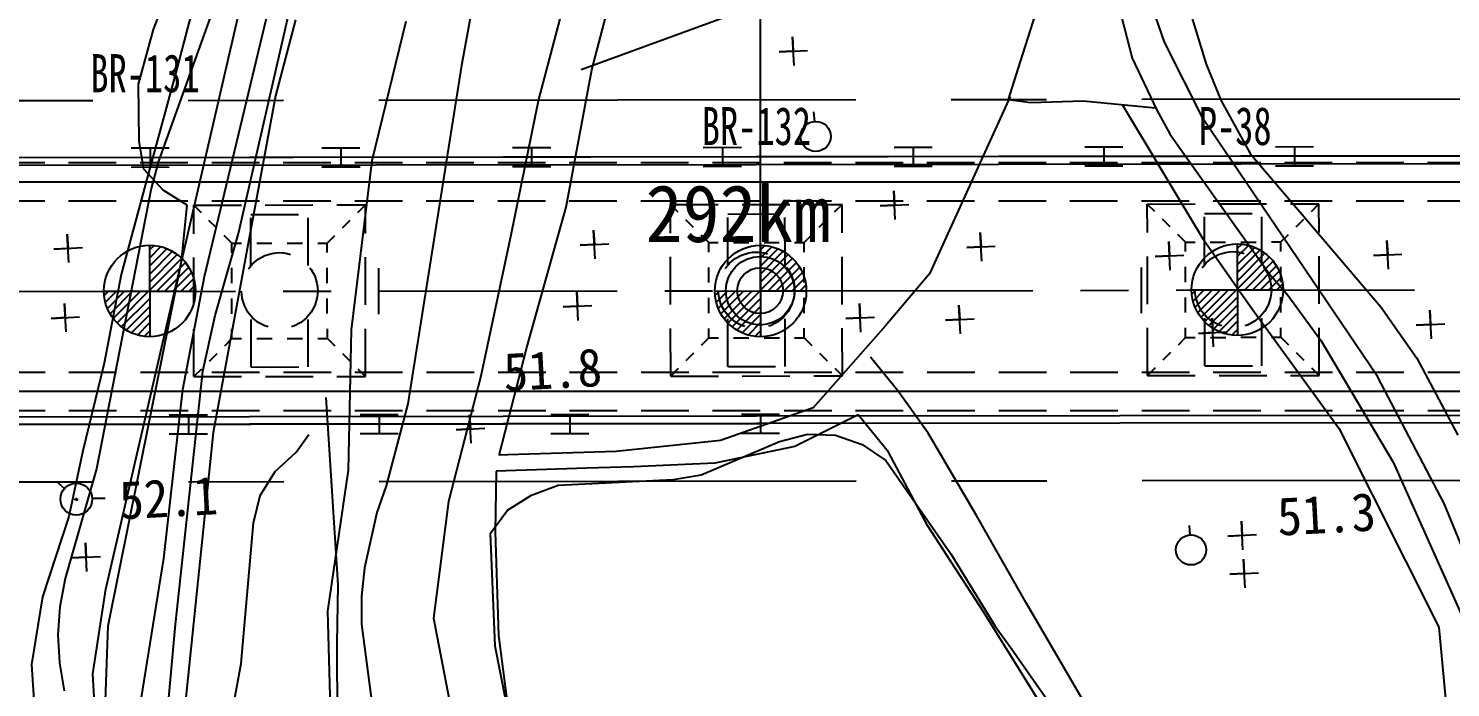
# Model space of a CAD drawing. Header units: millimetres. Extents: x 7782 to 8578, y 1103 to 1810.
# Drawn here: x 7928.4 to 8003, y 1462.7 to 1497.3 of the extents above; entities that cross this region are included whole.
import ezdxf
from ezdxf.xclip import XClip

# ---------------------------------------------------------------- set-up
doc = ezdxf.new("R2010")
doc.units = ezdxf.units.MM
doc.header["$LTSCALE"] = 10
doc.header["$MEASUREMENT"] = 0
doc.header["$XCLIPFRAME"] = 2
for name, pattern in [('CENTER', [2, 1.25, -0.25, 0.25, -0.25]), ('CENTERX2', [4, 2.5, -0.5, 0.5, -0.5]), ('DASHED2', [0.375, 0.25, -0.125]), ('HIDDEN', [0.375, 0.25, -0.125])]:
    doc.linetypes.add(name, pattern=pattern)
doc.layers.add('TZ-BASE', color=253, linetype='Continuous')
doc.layers.add('TZ-CABL', color=4, linetype='Continuous')
doc.styles.add('GUL', font='GulimChe.ttf')
doc.linetypes.add('ZIGZAG', pattern='A,0.0001,-0.2,[131,ltypeshp.shx,S=0.2,R=0,X=-0.2,Y=0],-0.4,[131,ltypeshp.shx,S=0.2,R=180,X=0.2,Y=0],-0.2', length=0.8001)

# ---------------------------------------------------------------- blocks, each defined once
blk = doc.blocks.new('JD-FHF5FSSG3AFD3')
at = {"layer": 'TZ-BASE'}
for p, q in [((73.64, 21.397, -16.112), (68.463, 6.905, -16.112)), ((65.698, -15.557, -20.112), (73.971, 20.279, -20.112)), ((90.521, 18.258, -19.316), (88.376, 10.143, -19.316)), ((91.172, 11.704, -20.297), (92.965, 18.532, -20.297)), ((70.831, 17.186, -20.101), (69.345, 11.497, -20.101)), ((118.336, 16.843, -19.112), (119.512, 12.317, -19.112)), ((72.656, 3.114, -22.112), (75.589, 15.934, -22.112)), ((68.192, 13.815, -20.112), (68.736, 15.206, -20.112)), ((70.864, 0.85, -21.112), (74.327, 15.286, -21.112)), ((100.004, 15.131), (90.61, 11.7)), ((100.021, 0.131), (100.017, 15.136)), ((114.7, 15.499, -19.782), (113.629, 12.129, -19.782)), ((75.641, 14.316, -22.112), (74.583, 10.339, -22.112)), ((81.425, 14.238, -22.112), (79.649, 6.92, -22.112)), ((84.889, 14.889, -21.112), (84.346, 11.927, -21.112)), ((121.202, 13.156, -20.112), (120.715, 14.564, -20.112)), ((122.5, 14.901, -20.112), (123.383, 12.002, -20.112)), ((67.401, 10.943, -20.112), (68.192, 13.815, -20.112)), ((101.779, 11.931, -20.791), (101.699, 13.429, -20.791)), ((101.699, 13.429, -20.791), (101.739, 12.68, -20.791)), ((100.99, 12.64, -20.791), (102.488, 12.72, -20.791)), ((101.739, 12.68, -20.791), (100.99, 12.64, -20.791)), ((123.245, 9.1, -20.112), (121.202, 13.156, -20.112)), ((113.629, 12.129, -19.782), (113.006, 10.146, -19.782)), ((119.512, 12.317, -19.112), (120.776, 9.61, -19.112)), ((123.383, 12.002, -20.112), (124.155, 10.104, -20.112)), ((69.345, 11.497, -20.101), (67.898, 6.151, -20.101)), ((84.346, 11.927, -21.112), (81.528, -5.825, -21.112)), ((89.833, 4.499, -20.297), (91.172, 11.704, -20.297)), ((67.447, 7.952, -20.112), (67.401, 10.943, -20.112)), ((74.583, 10.339, -22.112), (71.322, -7.33, -22.112)), ((88.376, 10.143, -19.316), (86.936, 3.031, -19.316)), ((113.103, 10.308, -20.297), (108.884, 0.987, -20.297)), ((113.006, 10.146, -19.782), (114.189, 9.988, -19.782)), ((114.189, 9.988, -19.782), (116.933, 10.076, -19.782)), ((116.933, 10.076, -19.782), (120.723, 9.707, -19.782)), ((118.987, 9.876, -20.273), (123.199, 2.868, -20.273)), ((124.155, 10.104, -20.112), (125.689, 7.312, -20.112)), ((102.871, 8.972, -21.008), (102.821, 9.49, -21.008)), ((120.776, 9.61, -19.112), (121.504, 8.309, -19.112)), ((132.362, -4.395, -20.112), (123.245, 9.1, -20.112)), ((121.504, 8.309, -19.112), (126.693, 1.017, -19.112)), ((67.018, 7.599), (69.018, 7.603)), ((67.691, 6.488, -20.112), (67.447, 7.952, -20.112)), ((68.018, 7.601), (68.02, 6.601)), ((77.018, 7.61), (79.018, 7.614)), ((78.018, 7.612), (78.02, 6.612)), ((87.018, 7.621), (89.018, 7.625)), ((88.018, 7.623), (88.02, 6.623)), ((97.018, 7.632), (99.018, 7.636)), ((98.018, 7.634), (98.02, 6.634)), ((699.992, 7.815), (99.798, 7.135)), ((107.018, 7.644), (109.018, 7.648)), ((108.018, 7.646), (108.02, 6.646)), ((117.018, 7.655), (119.018, 7.659)), ((118.018, 7.657), (118.02, 6.657)), ((127.018, 7.666), (129.018, 7.67)), ((128.018, 7.668), (128.02, 6.668)), ((99.798, 7.135), (-0.008, 7.021)), ((99.798, 6.72), (-0.007, 6.607)), ((68.463, 6.905, -16.112), (68.066, 5.47, -16.112)), ((79.649, 6.92, -22.112), (78.558, -1.947, -22.112)), ((699.992, 7.401), (99.798, 6.72)), ((125.689, 7.312, -20.112), (132.543, -0.74, -20.112)), ((67.898, 6.151, -20.101), (66.494, 0.955, -20.101)), ((67.02, 6.599), (69.02, 6.603)), ((68.707, 5.392, -20.112), (67.691, 6.488, -20.112)), ((77.02, 6.61), (79.02, 6.614)), ((87.02, 6.621), (89.02, 6.625)), ((97.02, 6.632), (99.02, 6.636)), ((107.02, 6.644), (109.02, 6.648)), ((117.02, 6.655), (119.02, 6.659)), ((127.02, 6.666), (129.02, 6.67)), ((68.066, 5.47, -16.112), (65.202, -9.243, -16.112)), ((69.959, 4.598, -20.112), (68.707, 5.392, -20.112)), ((107.082, 3.847, -20.791), (107.002, 5.345, -20.791)), ((107.002, 5.345, -20.791), (107.042, 4.596, -20.791)), ((69.661, 1.645, -20.112), (69.959, 4.598, -20.112)), ((87.763, -2.878, -20.297), (89.833, 4.499, -20.297)), ((106.293, 4.556, -20.791), (107.791, 4.636, -20.791)), ((107.042, 4.596, -20.791), (106.293, 4.556, -20.791)), ((63.754, 1.582, -19.982), (63.674, 3.08, -19.982)), ((63.674, 3.08, -19.982), (63.714, 2.331, -19.982)), ((71.42, -1.194, -22.112), (72.656, 3.114, -22.112)), ((86.936, 3.031, -19.316), (85.358, -4.378, -19.316)), ((91.349, 1.784, -20.791), (91.269, 3.282, -20.791)), ((91.269, 3.282, -20.791), (91.309, 2.533, -20.791)), ((111.62, 1.663, -20.791), (111.54, 3.161, -20.791)), ((111.54, 3.161, -20.791), (111.58, 2.412, -20.791)), ((62.965, 2.291, -19.982), (64.463, 2.371, -19.982)), ((63.714, 2.331, -19.982), (62.965, 2.291, -19.982)), ((67.991, 2.496), (67.996, -2.304)), ((67.991, 2.255), (68.221, 2.485)), ((67.992, 1.831), (68.582, 2.423)), ((67.992, 1.407), (68.902, 2.318)), ((90.56, 2.493, -20.791), (92.058, 2.573, -20.791)), ((91.309, 2.533, -20.791), (90.56, 2.493, -20.791)), ((100.018, 2.493), (100.023, -2.307)), ((100.018, 2.252), (100.248, 2.482)), ((100.019, 1.828), (100.609, 2.42)), ((100.019, 1.404), (100.928, 2.315)), ((110.831, 2.372, -20.791), (112.329, 2.452, -20.791)), ((111.58, 2.412, -20.791), (110.831, 2.372, -20.791)), ((121.505, 1.192, -20.791), (121.425, 2.69, -20.791)), ((121.425, 2.69, -20.791), (121.465, 1.941, -20.791)), ((123.199, 2.868, -20.273), (125.771, -0.827, -20.273)), ((125.018, 2.564), (125.023, -2.236)), ((125.018, 2.323), (125.248, 2.553)), ((125.018, 1.898), (125.609, 2.49)), ((125.019, 1.474), (125.928, 2.385)), ((125.019, 1.05), (126.213, 2.246)), ((132.943, 1.242, -20.603), (132.863, 2.74, -20.603)), ((132.863, 2.74, -20.603), (132.903, 1.991, -20.603)), ((65.808, -17.467, -20.112), (69.661, 1.645, -20.112)), ((67.993, 0.982), (69.187, 2.179)), ((67.993, 0.558), (69.442, 2.01)), ((67.994, 0.134), (69.67, 1.814)), ((68.38, 0.097), (69.871, 1.591)), ((100.02, 0.979), (101.213, 2.176)), ((100.02, 0.555), (101.469, 2.007)), ((100.021, 0.131), (101.697, 1.811)), ((100.407, 0.094), (101.898, 1.588)), ((120.716, 1.901, -20.791), (122.214, 1.981, -20.791)), ((121.465, 1.941, -20.791), (120.716, 1.901, -20.791)), ((125.02, 0.626), (126.468, 2.077)), ((125.02, 0.201), (126.697, 1.881)), ((125.407, 0.164), (126.898, 1.658)), ((132.154, 1.951, -20.603), (133.652, 2.031, -20.603)), ((132.903, 1.991, -20.603), (132.154, 1.951, -20.603)), ((66.494, 0.955, -20.101), (65.612, -3.686, -20.101)), ((68.805, 0.097), (70.046, 1.341)), ((69.229, 0.097), (70.191, 1.062)), ((69.653, 0.098), (70.303, 0.749)), ((69.729, -5.075, -21.112), (70.864, 0.85, -21.112)), ((80.001, -1.112), (79.999, 1.288)), ((100.831, 0.094), (102.073, 1.338)), ((101.256, 0.095), (102.218, 1.059)), ((101.68, 0.095), (102.33, 0.746)), ((108.884, 0.987, -20.297), (106.567, -1.736, -20.297)), ((120.001, -1.069), (119.999, 1.331)), ((125.831, 0.164), (127.072, 1.408)), ((126.255, 0.165), (127.217, 1.129)), ((126.68, 0.165), (127.33, 0.817)), ((126.693, 1.017, -19.112), (127.662, -0.129, -19.112)), ((65.594, 0.094), (70.394, 0.099)), ((65.605, -0.136), (65.835, 0.094)), ((65.668, -0.498), (66.259, 0.094)), ((65.774, -0.816), (66.683, 0.095)), ((65.914, -1.101), (67.108, 0.095)), ((66.083, -1.356), (67.532, 0.096)), ((66.28, -1.584), (67.956, 0.096)), ((70.077, 0.098), (70.375, 0.397)), ((90.464, -1.453, -20.791), (90.384, 0.045, -20.791)), ((90.384, 0.045, -20.791), (90.424, -0.704, -20.791)), ((97.621, 0.091), (102.421, 0.096)), ((97.632, -0.139), (97.862, 0.091)), ((97.695, -0.501), (98.286, 0.091)), ((97.801, -0.819), (98.71, 0.092)), ((97.941, -1.104), (99.134, 0.092)), ((98.11, -1.359), (99.559, 0.093)), ((98.307, -1.587), (99.983, 0.093)), ((102.104, 0.095), (102.402, 0.394)), ((122.62, 0.161), (127.42, 0.166)), ((122.632, -0.069), (122.861, 0.161)), ((122.695, -0.43), (123.286, 0.162)), ((122.801, -0.749), (123.71, 0.162)), ((122.94, -1.034), (124.134, 0.163)), ((123.11, -1.289), (124.558, 0.163)), ((123.306, -1.516), (124.983, 0.163)), ((127.104, 0.166), (127.401, 0.464)), ((63.61, -2.051, -19.982), (63.53, -0.553, -19.982)), ((63.53, -0.553, -19.982), (63.57, -1.302, -19.982)), ((66.503, -1.785), (67.994, -0.29)), ((66.753, -1.959), (67.995, -0.715)), ((89.675, -0.744, -20.791), (91.173, -0.664, -20.791)), ((90.424, -0.704, -20.791), (89.675, -0.744, -20.791)), ((98.53, -1.788), (100.021, -0.293)), ((98.78, -1.961), (100.021, -0.718)), ((105.287, -2.065, -20.791), (105.207, -0.568, -20.791)), ((105.207, -0.568, -20.791), (105.247, -1.316, -20.791)), ((110.504, -2.15, -20.791), (110.424, -0.652, -20.791)), ((110.424, -0.652, -20.791), (110.464, -1.401, -20.791)), ((123.53, -1.717), (125.021, -0.223)), ((123.78, -1.891), (125.021, -0.647)), ((127.662, -0.129, -19.112), (129.407, -2.526, -19.112)), ((132.543, -0.74, -20.112), (134.427, -3.428, -20.112)), ((62.821, -1.342, -19.982), (64.319, -1.262, -19.982)), ((63.57, -1.302, -19.982), (62.821, -1.342, -19.982)), ((67.033, -2.103), (67.995, -1.139)), ((70.777, -4.109, -22.112), (71.42, -1.194, -22.112)), ((99.06, -2.106), (100.022, -1.142)), ((104.498, -1.356, -20.791), (105.996, -1.277, -20.791)), ((105.247, -1.316, -20.791), (104.498, -1.356, -20.791)), ((109.715, -1.441, -20.791), (111.213, -1.361, -20.791)), ((110.464, -1.401, -20.791), (109.715, -1.441, -20.791)), ((123.772, -2.836, -20.791), (123.692, -1.338, -20.791)), ((123.692, -1.338, -20.791), (123.732, -2.087, -20.791)), ((124.06, -2.036), (125.022, -1.072)), ((125.771, -0.827, -20.273), (130.338, -7.108, -20.273)), ((135.193, -2.41, -20.603), (135.113, -0.913, -20.603)), ((135.113, -0.913, -20.603), (135.153, -1.661, -20.603)), ((67.346, -2.215), (67.996, -1.563)), ((67.699, -2.286), (67.996, -1.987)), ((78.558, -1.947, -22.112), (78.402, -9.311, -22.112)), ((99.372, -2.218), (100.022, -1.566)), ((99.725, -2.289), (100.023, -1.99)), ((106.567, -1.736, -20.297), (102.779, -6.028, -20.297)), ((122.983, -2.127, -20.791), (124.481, -2.047, -20.791)), ((123.732, -2.087, -20.791), (122.983, -2.127, -20.791)), ((124.372, -2.147), (125.022, -1.496)), ((124.725, -2.218), (125.023, -1.92)), ((134.404, -1.701, -20.603), (135.902, -1.622, -20.603)), ((135.153, -1.661, -20.603), (134.404, -1.701, -20.603)), ((86.325, -8.518, -20.297), (87.763, -2.878, -20.297)), ((129.407, -2.526, -19.112), (133.192, -8.882, -19.112)), ((65.612, -3.686, -20.101), (64.484, -8.285, -20.101)), ((107.216, -5.15, -20.273), (105.785, -3.381, -20.273)), ((134.427, -3.428, -20.112), (136.576, -7.468, -20.112)), ((69.339, -17.403, -22.112), (70.777, -4.109, -22.112)), ((85.358, -4.378, -19.316), (83.655, -10.958, -19.316)), ((135.861, -11.053, -20.112), (132.362, -4.395, -20.112)), ((68.737, -13.938, -21.112), (69.729, -5.075, -21.112)), ((108.807, -7.356, -20.273), (107.216, -5.15, -20.273)), ((77.236, -5.489, -22.7), (77.858, -15.314, -22.7)), ((81.528, -5.825, -21.112), (80.39, -10.131, -21.112)), ((700.007, -5.799), (99.813, -6.479)), ((99.813, -6.479), (0.007, -6.593)), ((69.021, -6.401), (71.021, -6.397)), ((70.021, -6.399), (70.023, -7.399)), ((79.021, -6.39), (81.021, -6.386)), ((80.021, -6.388), (80.023, -7.388)), ((84.849, -7.892, -20.276), (84.769, -6.394, -20.276)), ((84.769, -6.394, -20.276), (84.809, -7.143, -20.276)), ((89.021, -6.378), (91.021, -6.374)), ((90.021, -6.376), (90.023, -7.376)), ((102.779, -6.028, -20.297), (97.928, -7.754, -20.297)), ((99.021, -6.367), (101.021, -6.363)), ((700.007, -6.185), (99.814, -6.865)), ((100.021, -6.365), (100.023, -7.365)), ((105.146, -6.395, -21.008), (101.814, -8.071, -21.008)), ((106.729, -8.355, -21.008), (105.146, -6.395, -21.008)), ((99.814, -6.865), (0.008, -6.979)), ((69.023, -7.401), (71.023, -7.397)), ((71.322, -7.33, -22.112), (69.485, -25.052, -22.112)), ((75.673, -8.369, -23.112), (76.343, -7.437, -23.112)), ((79.023, -7.39), (81.023, -7.386)), ((84.06, -7.183, -20.276), (85.558, -7.103, -20.276)), ((84.809, -7.143, -20.276), (84.06, -7.183, -20.276)), ((89.023, -7.378), (91.023, -7.374)), ((99.023, -7.367), (101.023, -7.363)), ((101.021, -7.802, -21.112), (102.48, -7.412, -21.112)), ((102.48, -7.412, -21.112), (103.954, -7.462, -21.112)), ((111.35, -11.691, -20.273), (108.807, -7.356, -20.273)), ((130.338, -7.108, -20.273), (135.579, -17.539, -20.273)), ((97.928, -7.754, -20.297), (92.451, -8.321, -20.297)), ((96.906, -9.553, -21.112), (101.021, -7.802, -21.112)), ((101.814, -8.071, -21.008), (97.623, -8.941, -21.008)), ((103.954, -7.462, -21.112), (105.343, -7.958, -21.112)), ((105.343, -7.958, -21.112), (106.597, -8.801, -21.112)), ((64.484, -8.285, -20.101), (63.761, -11.743, -20.101)), ((74.577, -9.384, -23.112), (75.673, -8.369, -23.112)), ((86.766, -8.503, -20.297), (86.325, -8.518, -20.297)), ((92.451, -8.321, -20.297), (86.766, -8.503, -20.297)), ((97.623, -8.941, -21.008), (93.36, -9.127, -21.008)), ((106.597, -8.801, -21.112), (109.991, -13.697, -21.112)), ((108.767, -12.215, -21.008), (106.729, -8.355, -21.008)), ((133.192, -8.882, -19.112), (136.839, -17.056, -19.112)), ((65.202, -9.243, -16.112), (63.57, -14.986, -16.112)), ((73.783, -10.636, -23.112), (74.577, -9.384, -23.112)), ((78.402, -9.311, -22.112), (77.314, -16.705, -22.112)), ((86.155, -9.357, -21.008), (86.11, -12.548, -21.008)), ((90.909, -9.206, -21.008), (86.155, -9.357, -21.008)), ((93.36, -9.127, -21.008), (90.909, -9.206, -21.008)), ((95.442, -9.796, -21.112), (96.906, -9.553, -21.112)), ((63.124, -9.905, -19.684), (63.516, -10.274, -19.684)), ((80.39, -10.131, -21.112), (79.895, -11.52, -21.112)), ((88.011, -10.623, -21.112), (89.417, -10.087, -21.112)), ((89.417, -10.087, -21.112), (95.442, -9.796, -21.112)), ((64.033, -10.83, -19.684), (64.237, -10.842, -19.684)), ((64.142, -10.756, -19.684), (64.151, -10.914, -19.684)), ((64.982, -10.783, -19.684), (65.659, -10.766, -19.684)), ((73.437, -12.071, -23.112), (73.783, -10.636, -23.112)), ((83.655, -10.958, -19.316), (82.869, -17.068, -19.316)), ((86.76, -11.399, -21.112), (88.011, -10.623, -21.112)), ((138.682, -17.93, -20.112), (135.861, -11.053, -20.112)), ((63.761, -11.743, -20.101), (62.374, -15.957, -20.101)), ((79.895, -11.52, -21.112), (79.253, -14.436, -21.112)), ((85.867, -12.605, -21.112), (86.76, -11.399, -21.112)), ((113.95, -16.269, -20.273), (111.35, -11.691, -20.273)), ((72.79, -19.451, -23.112), (73.437, -12.071, -23.112)), ((86.106, -18.533, -21.112), (85.867, -12.605, -21.112)), ((86.11, -12.548, -21.008), (86.284, -17.988, -21.008)), ((111.708, -16.733, -21.008), (108.767, -12.215, -21.008)), ((122.553, -12.722, -21.008), (122.503, -12.204, -21.008)), ((125.315, -13.477, -20.791), (125.235, -11.979, -20.791)), ((125.235, -11.979, -20.791), (125.275, -12.728, -20.791)), ((64.702, -14.622, -20.055), (64.622, -13.124, -20.055)), ((64.622, -13.124, -20.055), (64.662, -13.873, -20.055)), ((124.526, -12.768, -20.791), (126.024, -12.688, -20.791)), ((125.275, -12.728, -20.791), (124.526, -12.768, -20.791)), ((63.913, -13.913, -20.055), (65.411, -13.833, -20.055)), ((64.662, -13.873, -20.055), (63.913, -13.913, -20.055)), ((67.551, -21.335, -21.112), (68.737, -13.938, -21.112)), ((109.991, -13.697, -21.112), (112.321, -17.498, -21.112)), ((125.422, -15.474, -20.791), (125.342, -13.976, -20.791)), ((125.342, -13.976, -20.791), (125.382, -14.725, -20.791)), ((79.253, -14.436, -21.112), (79.104, -15.913, -21.112)), ((124.633, -14.765, -20.791), (126.131, -14.685, -20.791)), ((125.382, -14.725, -20.791), (124.633, -14.765, -20.791)), ((63.57, -14.986, -16.112), (63.274, -16.468, -16.112)), ((65.006, -19.994, -20.112), (65.698, -15.557, -20.112)), ((77.858, -15.314, -22.7), (77.809, -18.407, -22.7)), ((62.374, -15.957, -20.101), (61.801, -19.508, -20.101)), ((79.104, -15.913, -21.112), (79.102, -17.384, -21.112)), ((117.013, -21.518, -20.273), (113.95, -16.269, -20.273)), ((63.274, -16.468, -16.112), (63.174, -17.944, -16.112)), ((77.314, -16.705, -22.112), (77.602, -27.245, -22.112)), ((82.869, -17.068, -19.316), (84.336, -24.576, -19.316)), ((114.76, -21.639, -21.008), (111.708, -16.733, -21.008)), ((65.656, -21.887, -20.112), (65.808, -17.467, -20.112)), ((68.941, -21.831, -22.112), (69.339, -17.403, -22.112)), ((79.102, -17.384, -21.112), (79.684, -21.781, -21.112)), ((112.321, -17.498, -21.112), (113.194, -18.696, -21.112)), ((135.579, -17.539, -20.273), (136.098, -23.017, -20.273)), ((63.174, -17.944, -16.112), (63.27, -19.412, -16.112)), ((77.809, -18.407, -22.7), (77.84, -23.95, -22.7)), ((86.69, -21.459, -21.112), (86.106, -18.533, -21.112)), ((86.284, -17.988, -21.008), (87.256, -25.366, -21.008)), ((113.194, -18.696, -21.112), (117.462, -24.791, -21.112)), ((61.801, -19.508, -20.101), (61.995, -22.495, -20.101)), ((63.27, -19.412, -16.112), (63.514, -20.876, -16.112)), ((65.202, -23.079, -20.112), (65.006, -19.994, -20.112)), ((72.247, -22.412, -23.112), (72.79, -19.451, -23.112))]:
    blk.add_line(p, q, dxfattribs=at)
at = {"layer": 'TZ-BASE', "linetype": 'CENTERX2'}
for p, q in [((0.009, 10.017), (700.009, 10.815)), ((0.032, -9.991), (700.031, -9.187))]:
    blk.add_line(p, q, dxfattribs=at)
at = {"layer": 'TZ-BASE', "ltscale": 2}
for p, q in [((-0.008, 7.024), (252.019, 7.307)), ((0.008, -6.979), (100.022, -6.865))]:
    blk.add_line(p, q, dxfattribs=at)
at = {"layer": 'TZ-BASE', "linetype": 'DASHED2'}
for p, q in [((70.3, 4.601), (79.3, 4.612)), ((70.311, -4.399), (70.3, 4.601)), ((70.701, 4.202), (70.3, 4.601)), ((78.901, 4.211), (79.3, 4.612)), ((79.311, -4.388), (79.3, 4.612)), ((95.3, 4.63), (104.3, 4.64)), ((95.311, -4.37), (95.3, 4.63)), ((95.701, 4.23), (95.3, 4.63)), ((103.901, 4.24), (104.3, 4.64)), ((104.311, -4.36), (104.3, 4.64)), ((120.3, 4.658), (129.3, 4.668)), ((120.311, -4.342), (120.3, 4.658)), ((120.701, 4.259), (120.3, 4.658)), ((128.901, 4.268), (129.3, 4.668)), ((129.311, -4.332), (129.3, 4.668)), ((71.502, 3.403), (71.101, 3.802)), ((73.301, 4.105), (76.301, 4.108)), ((73.304, 1.428), (73.301, 4.105)), ((76.304, 1.431), (76.301, 4.108)), ((78.102, 3.41), (78.501, 3.811)), ((96.502, 3.431), (96.101, 3.831)), ((98.301, 4.133), (101.301, 4.137)), ((98.304, 1.456), (98.301, 4.133)), ((101.304, 1.459), (101.301, 4.137)), ((103.102, 3.439), (103.501, 3.839)), ((121.502, 3.46), (121.101, 3.859)), ((123.301, 4.162), (126.301, 4.165)), ((123.304, 1.484), (123.301, 4.162)), ((126.304, 1.488), (126.301, 4.165)), ((128.102, 3.467), (128.501, 3.867)), ((72.303, 2.604), (71.902, 3.003)), ((77.303, 2.609), (77.702, 3.01)), ((97.303, 2.632), (96.902, 3.032)), ((102.303, 2.638), (102.702, 3.038)), ((122.303, 2.66), (121.902, 3.06)), ((127.303, 2.666), (127.702, 3.067)), ((72.303, 2.104), (72.303, 2.604)), ((72.303, 2.604), (72.803, 2.604)), ((73.603, 2.605), (74.403, 2.606)), ((75.203, 2.607), (76.003, 2.608)), ((76.803, 2.609), (77.303, 2.609)), ((77.303, 2.109), (77.303, 2.609)), ((97.303, 2.632), (97.803, 2.633)), ((97.303, 2.132), (97.303, 2.632)), ((98.603, 2.634), (99.403, 2.634)), ((100.203, 2.635), (101.003, 2.636)), ((101.803, 2.637), (102.303, 2.638)), ((102.303, 2.138), (102.303, 2.638)), ((122.303, 2.66), (122.803, 2.661)), ((122.303, 2.16), (122.303, 2.66)), ((123.603, 2.662), (124.403, 2.663)), ((125.203, 2.664), (126.003, 2.665)), ((126.803, 2.666), (127.303, 2.666)), ((127.303, 2.166), (127.303, 2.666)), ((72.305, 0.504), (72.304, 1.304)), ((77.305, 0.509), (77.304, 1.309)), ((97.305, 0.532), (97.304, 1.332)), ((102.305, 0.538), (102.304, 1.338)), ((122.305, 0.56), (122.304, 1.36)), ((127.305, 0.566), (127.304, 1.366)), ((72.307, -1.096), (72.306, -0.296)), ((77.307, -1.091), (77.306, -0.291)), ((97.307, -1.068), (97.306, -0.268)), ((102.307, -1.062), (102.306, -0.262)), ((122.307, -1.04), (122.306, -0.24)), ((127.307, -1.034), (127.306, -0.234)), ((73.31, -3.895), (73.307, -1.218)), ((76.31, -3.892), (76.307, -1.215)), ((98.31, -3.867), (98.307, -1.19)), ((101.31, -3.863), (101.307, -1.186)), ((123.31, -3.838), (123.307, -1.161)), ((126.31, -3.835), (126.307, -1.158)), ((72.308, -2.396), (72.308, -1.896)), ((77.308, -2.391), (77.308, -1.891)), ((97.308, -2.368), (97.308, -1.868)), ((102.308, -2.362), (102.308, -1.862)), ((122.308, -2.34), (122.308, -1.84)), ((127.308, -2.334), (127.308, -1.834)), ((72.308, -2.396), (71.909, -2.797)), ((72.308, -2.396), (72.808, -2.396)), ((73.608, -2.395), (74.408, -2.394)), ((75.208, -2.393), (76.008, -2.392)), ((76.808, -2.391), (77.308, -2.391)), ((77.308, -2.391), (77.709, -2.79)), ((97.308, -2.368), (96.909, -2.768)), ((97.308, -2.368), (97.808, -2.367)), ((98.608, -2.366), (99.408, -2.366)), ((100.208, -2.365), (101.008, -2.364)), ((101.808, -2.363), (102.308, -2.362)), ((102.308, -2.362), (102.709, -2.762)), ((122.308, -2.34), (121.909, -2.74)), ((122.308, -2.34), (122.808, -2.339)), ((123.608, -2.338), (124.408, -2.337)), ((125.208, -2.336), (126.008, -2.335)), ((126.808, -2.334), (127.308, -2.334)), ((127.308, -2.334), (127.709, -2.733)), ((71.509, -3.197), (71.11, -3.598)), ((78.109, -3.19), (78.51, -3.589)), ((96.509, -3.169), (96.11, -3.569)), ((103.109, -3.161), (103.51, -3.561)), ((121.509, -3.14), (121.11, -3.541)), ((128.109, -3.133), (128.51, -3.533)), ((70.71, -3.998), (70.311, -4.399)), ((70.311, -4.399), (79.311, -4.388)), ((73.31, -3.895), (76.31, -3.892)), ((78.91, -3.989), (79.311, -4.388)), ((95.71, -3.97), (95.311, -4.37)), ((95.311, -4.37), (104.311, -4.36)), ((98.31, -3.867), (101.31, -3.863)), ((103.91, -3.96), (104.311, -4.36)), ((120.71, -3.941), (120.311, -4.342)), ((120.311, -4.342), (129.311, -4.332)), ((123.31, -3.838), (126.31, -3.835)), ((128.91, -3.932), (129.311, -4.332))]:
    blk.add_line(p, q, dxfattribs=at)
at = {"layer": 'TZ-BASE', "linetype": 'CENTER'}
blk.add_lwpolyline([(0, 0), (101.805, 0.112), (301.2, 0.33), (501.2, 0.549), (700, 0.767)], dxfattribs=at)
at = {"layer": 'TZ-BASE'}
for centre, radius in [((102.912, 8.204, -21.008), 0.791), ((67.994, 0.096), 2.4), ((100.021, 0.093), 2.4), ((125.02, 0.164), 2.4), ((100, 0.11), 1.8), ((100, 0.11), 1.2), ((64.146, -10.824, -19.684), 0.837), ((122.594, -13.49, -21.008), 0.791)]:
    blk.add_circle(centre, radius, dxfattribs=at)
at = {"layer": 'TZ-BASE', "linetype": 'DASHED2'}
for centre in [(74.806, 0.107), (99.805, 0.135), (124.805, 0.163)]:
    blk.add_circle(centre, 2, dxfattribs=at)
at = {"layer": 'TZ-BASE', "style": 'GUL', "width": 0.73863}
for s, p in [('BR-131', (64.883, 10.521)), ('BR-132', (96.938, 7.749)), ('P-38', (122.999, 7.754))]:
    blk.add_text(s, height=2, rotation=0.01135, dxfattribs=at).set_placement(p)
at = {"layer": 'TZ-BASE', "style": 'GUL'}
for s, height, rotation, p in [('292km', 3, 0.06277, (93.993, 2.659)), ('51.8', 2, 3.05207, (86.592, -5.16, -22.592)), ('52.1', 2, 3.05207, (66.445, -11.889, -22.592)), ('51.3', 2, 3.05207, (127.164, -12.741, -22.592))]:
    blk.add_text(s, height=height, rotation=rotation, dxfattribs=at).set_placement(p)

msp = doc.modelspace()

# ---------------------------------------------------------------- linework, layer by layer
at = {"layer": 'TZ-CABL', "linetype": 'HIDDEN'}
for points in [[(7866.762, 1490.277), (8166.853, 1490.277)], [(7866.762, 1489.277), (8166.599, 1489.277)], [(7866.762, 1488.277), (8166.853, 1488.277)], [(7866.774, 1479.277), (8166.864, 1479.277)], [(7866.774, 1478.277), (8166.611, 1478.277)], [(7866.774, 1477.277), (8166.864, 1477.277)]]:
    msp.add_lwpolyline(points, dxfattribs=at)
at = {"layer": 'TZ-CABL', "linetype": 'ZIGZAG', "ltscale": 0.5}
for points in [[(7866.762, 1489.277), (8166.599, 1489.277)], [(7866.774, 1478.277), (8166.611, 1478.277)]]:
    msp.add_lwpolyline(points, dxfattribs=at)

# ---------------------------------------------------------------- block references
at = {"layer": 'TZ-BASE', "linetype": 'Continuous'}
ref = msp.add_blockref('JD-FHF5FSSG3AFD3', (7866.768, 1483.446), dxfattribs=at)
XClip(ref).set_block_clipping_path([(0.0821603095, -74.9999550004), (700.0817466289, -74.2388851682), (699.9174259504, 75.7610248326), (-0.0821603095, 74.9999550004)])

doc.saveas('drawing.dxf')
